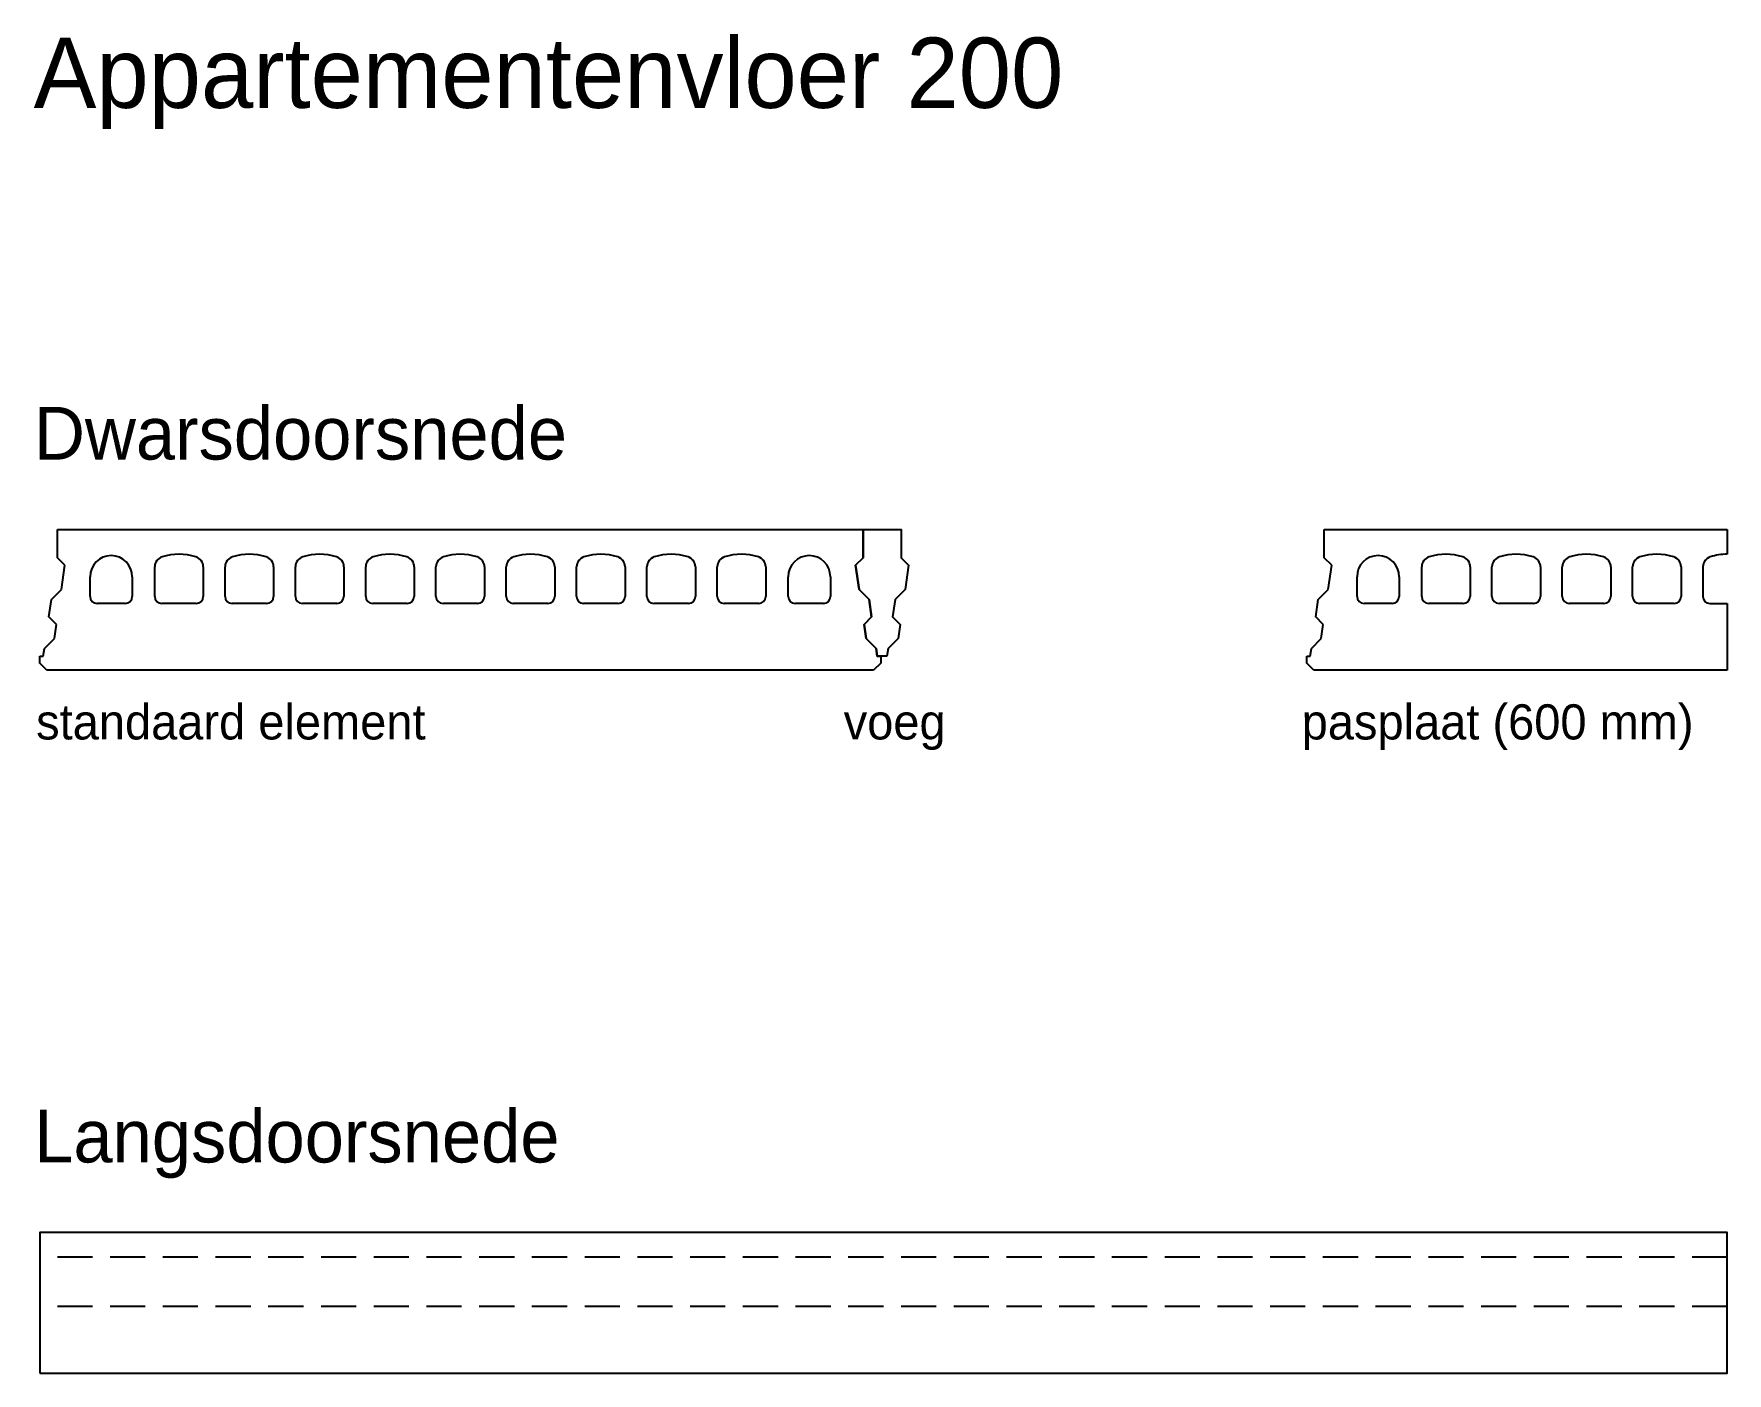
# Model space of a CAD drawing. Extents: x -3004 to -596, y 2222 to 4127.
import ezdxf

# ---------------------------------------------------------------- set-up
doc = ezdxf.new("R2010")
doc.units = 0
doc.header["$LTSCALE"] = 100
doc.linetypes.add('DASHED', pattern=[0.75, 0.5, -0.25])
doc.layers.get('0').update_dxf_attribs({"linetype": 'CONTINUOUS'})
doc.layers.add('A--L23', color=7, linetype='CONTINUOUS')
doc.styles.add('T25', font='txt', dxfattribs={"height": 50})

# ---------------------------------------------------------------- blocks, each defined once
blk = doc.blocks.new('*U6')
for p, q in [((-573, 200), (573, 200)), ((-573, 160), (-573, 200)), ((573, 200), (573, 160)), ((-562.4, 149.4), (-573, 160)), ((-567.3, 114.7), (-562.4, 149.4)), ((-434.5, 105), (-434.5, 147)), ((-365.5, 147), (-365.5, 105)), ((-334.5, 105), (-334.5, 147)), ((-265.5, 147), (-265.5, 105)), ((-234.5, 105), (-234.5, 147)), ((-165.5, 147), (-165.5, 105)), ((-134.5, 105), (-134.5, 147)), ((-65.5, 147), (-65.5, 105)), ((-34.5, 105), (-34.5, 147)), ((34.5, 147), (34.5, 105)), ((65.5, 105), (65.5, 147)), ((134.5, 147), (134.5, 105)), ((165.5, 105), (165.5, 147)), ((234.5, 147), (234.5, 105)), ((265.5, 105), (265.5, 147)), ((334.5, 147), (334.5, 105)), ((365.5, 105), (365.5, 147)), ((434.5, 147), (434.5, 105)), ((573, 160), (562.4, 149.4)), ((562.4, 149.4), (567.3, 114.7)), ((-526.5, 105), (-526.5, 133)), ((-466.5, 133), (-466.5, 105)), ((466.5, 105), (466.5, 133)), ((526.5, 133), (526.5, 105)), ((-585, 75.9), (-581.5, 100.6)), ((-581.5, 100.6), (-567.3, 114.7)), ((567.3, 114.7), (581.5, 100.6)), ((581.5, 100.6), (585, 75.9)), ((-574.4, 65.2), (-585, 75.9)), ((-476.5, 95), (-516.5, 95)), ((-375.5, 95), (-424.5, 95)), ((-275.5, 95), (-324.5, 95)), ((-175.5, 95), (-224.5, 95)), ((-75.5, 95), (-124.5, 95)), ((24.5, 95), (-24.5, 95)), ((124.5, 95), (75.5, 95)), ((224.5, 95), (175.5, 95)), ((324.5, 95), (275.5, 95)), ((424.5, 95), (375.5, 95)), ((516.5, 95), (476.5, 95)), ((585, 75.9), (574.4, 65.2)), ((-577.3, 45), (-574.4, 65.2)), ((574.4, 65.2), (577.3, 45)), ((-593, 20), (-591.4, 30.9)), ((-591.4, 30.9), (-577.3, 45)), ((577.3, 45), (591.4, 30.9)), ((591.4, 30.9), (593, 20)), ((-598, 20), (-593, 20)), ((-598, 10), (-598, 20)), ((-588, 0), (-598, 10)), ((588, 0), (-588, 0)), ((598, 10), (588, 0)), ((593, 20), (598, 20)), ((598, 20), (598, 10))]:
    blk.add_line(p, q)
for centre, radius, start, end in [((-496.5, 133), 30, 0, 180), ((-419.5, 147), 15, 107.4576, 180), ((-400, 85), 80, 72.5424, 107.4576), ((-380.5, 147), 15, 0, 72.5424), ((-319.5, 147), 15, 107.4576, 180), ((-300, 85), 80, 72.5424, 107.4576), ((-280.5, 147), 15, 0, 72.5424), ((-219.5, 147), 15, 107.4576, 180), ((-200, 85), 80, 72.5424, 107.4576), ((-180.5, 147), 15, 0, 72.5424), ((-119.5, 147), 15, 107.4576, 180), ((-100, 85), 80, 72.5424, 107.4576), ((-80.5, 147), 15, 0, 72.5424), ((-19.5, 147), 15, 107.4576, 180), ((0, 85), 80, 72.5424, 107.4576), ((19.5, 147), 15, 0, 72.5424), ((80.5, 147), 15, 107.4576, 180), ((100, 85), 80, 72.5424, 107.4576), ((119.5, 147), 15, 0, 72.5424), ((180.5, 147), 15, 107.4576, 180), ((200, 85), 80, 72.5424, 107.4576), ((219.5, 147), 15, 0, 72.5424), ((280.5, 147), 15, 107.4576, 180), ((300, 85), 80, 72.5424, 107.4576), ((319.5, 147), 15, 0, 72.5424), ((380.5, 147), 15, 107.4576, 180), ((400, 85), 80, 72.5424, 107.4576), ((419.5, 147), 15, 0, 72.5424), ((496.5, 133), 30, 0, 180), ((-516.5, 105), 10, 180, 270), ((-476.5, 105), 10, 270, 360), ((-424.5, 105), 10, 180, 270), ((-375.5, 105), 10, 270, 360), ((-324.5, 105), 10, 180, 270), ((-275.5, 105), 10, 270, 360), ((-224.5, 105), 10, 180, 270), ((-175.5, 105), 10, 270, 360), ((-124.5, 105), 10, 180, 270), ((-75.5, 105), 10, 270, 360), ((-24.5, 105), 10, 180, 270), ((24.5, 105), 10, 270, 360), ((75.5, 105), 10, 180, 270), ((124.5, 105), 10, 270, 360), ((175.5, 105), 10, 180, 270), ((224.5, 105), 10, 270, 360), ((275.5, 105), 10, 180, 270), ((324.5, 105), 10, 270, 360), ((375.5, 105), 10, 180, 270), ((424.5, 105), 10, 270, 360), ((476.5, 105), 10, 180, 270), ((516.5, 105), 10, 270, 360)]:
    blk.add_arc(centre, radius, start, end)
blk = doc.blocks.new('VBI_AL200_DDRSN_NP')
at = {"layer": 'A--L23', "color": 1}
blk.add_lwpolyline([(591.4, 30.9), (577.3, 45), (574.4, 65.2), (585, 75.9), (581.5, 100.6), (567.3, 114.7), (562.4, 149.4), (573, 160), (573, 200), (627, 200), (627, 160), (637.6, 149.4), (632.7, 114.7), (618.5, 100.6), (615, 75.9), (625.6, 65.2), (622.7, 45), (608.6, 30.9), (607, 20), (600, 20), (593, 20)], close=True, dxfattribs=at)
blk.add_blockref('*U6', (0, 0))
blk = doc.blocks.new('*U7')
at = {"layer": 'A--L23'}
for p, q in [((-573, 200), (0, 200)), ((-573, 160), (-573, 200)), ((0, 200), (0, 165)), ((-562.4, 149.4), (-573, 160)), ((-567.3, 114.7), (-562.4, 149.4)), ((-434.5, 105), (-434.5, 147)), ((-365.5, 147), (-365.5, 105)), ((-334.5, 105), (-334.5, 147)), ((-265.5, 147), (-265.5, 105)), ((-234.5, 105), (-234.5, 147)), ((-165.5, 147), (-165.5, 105)), ((-134.5, 105), (-134.5, 147)), ((-65.5, 147), (-65.5, 105)), ((-34.5, 147), (-34.5, 105)), ((-526.5, 105), (-526.5, 133)), ((-466.5, 133), (-466.5, 105)), ((-585, 75.9), (-581.5, 100.6)), ((-581.5, 100.6), (-567.3, 114.7)), ((-574.4, 65.2), (-585, 75.9)), ((-476.5, 95), (-516.5, 95)), ((-375.5, 95), (-424.5, 95)), ((-275.5, 95), (-324.5, 95)), ((-175.5, 95), (-224.5, 95)), ((-75.5, 95), (-124.5, 95)), ((-24.5, 95), (0, 95)), ((0, 95), (0, 0)), ((-577.3, 45), (-574.4, 65.2)), ((-593, 20), (-591.4, 30.9)), ((-591.4, 30.9), (-577.3, 45)), ((-598, 10), (-598, 20)), ((-598, 20), (-593, 20)), ((-588, 0), (-598, 10)), ((0, 0), (-588, 0))]:
    blk.add_line(p, q, dxfattribs=at)
for centre, radius, start, end in [((-496.5, 133), 30, 0, 180), ((-419.5, 147), 15, 107.4576, 180), ((-400, 85), 80, 72.5424, 107.4576), ((-380.5, 147), 15, 0, 72.5424), ((-319.5, 147), 15, 107.4576, 180), ((-300, 85), 80, 72.5424, 107.4576), ((-280.5, 147), 15, 0, 72.5424), ((-219.5, 147), 15, 107.4576, 180), ((-200, 85), 80, 72.5424, 107.4576), ((-180.5, 147), 15, 0, 72.5424), ((-119.5, 147), 15, 107.4576, 180), ((-100, 85), 80, 72.5424, 107.4576), ((-80.5, 147), 15, 0, 72.5424), ((-19.5, 147), 15, 107.4576, 180), ((0, 85), 80, 90, 107.4576), ((-516.5, 105), 10, 180, 270), ((-476.5, 105), 10, 270, 0), ((-424.5, 105), 10, 180, 270), ((-375.5, 105), 10, 270, 360), ((-324.5, 105), 10, 180, 270), ((-275.5, 105), 10, 270, 360), ((-224.5, 105), 10, 180, 270), ((-175.5, 105), 10, 270, 360), ((-124.5, 105), 10, 180, 270), ((-75.5, 105), 10, 270, 360), ((-24.5, 105), 10, 180, 270)]:
    blk.add_arc(centre, radius, start, end, dxfattribs=at)
blk = doc.blocks.new('VBI_AL200_DDRSN_PP')
blk.add_blockref('*U7', (0, 0))
blk = doc.blocks.new('*U5')
at = {"layer": 'A--L23', "linetype": 'DASHED'}
for p, q in [((2400, 165), (0, 165)), ((2400, 95), (0, 95))]:
    blk.add_line(p, q, dxfattribs=at)
at = {"layer": 'A--L23'}
blk.add_lwpolyline([(0, 0), (2400, 0), (2400, 200), (0, 200)], close=True, dxfattribs=at)

msp = doc.modelspace()

# ---------------------------------------------------------------- block references
for name, p in [('VBI_AL200_DDRSN_NP', (-2397.7, 3221.8)), ('VBI_AL200_DDRSN_PP', (-595.7, 3221.8)), ('*U5', (-2995.7, 2221.8))]:
    msp.add_blockref(name, p)

# ---------------------------------------------------------------- texts
at = {"style": 'T25'}
for s, height, p in [('Appartementenvloer 200', 100, (-3004.4, 4021.8)), ('Dwarsdoorsnede', 75, (-3003.9, 3521.5)), ('standaard element', 50, (-3000.9, 3123.3)), ('voeg', 50, (-1852.3, 3123.3)), ('pasplaat (600 mm)', 50, (-1200.9, 3123.3)), ('Langsdoorsnede', 75, (-3003.7, 2521.5))]:
    msp.add_text(s, height=height, dxfattribs=at).set_placement(p)

doc.saveas('drawing.dxf')
